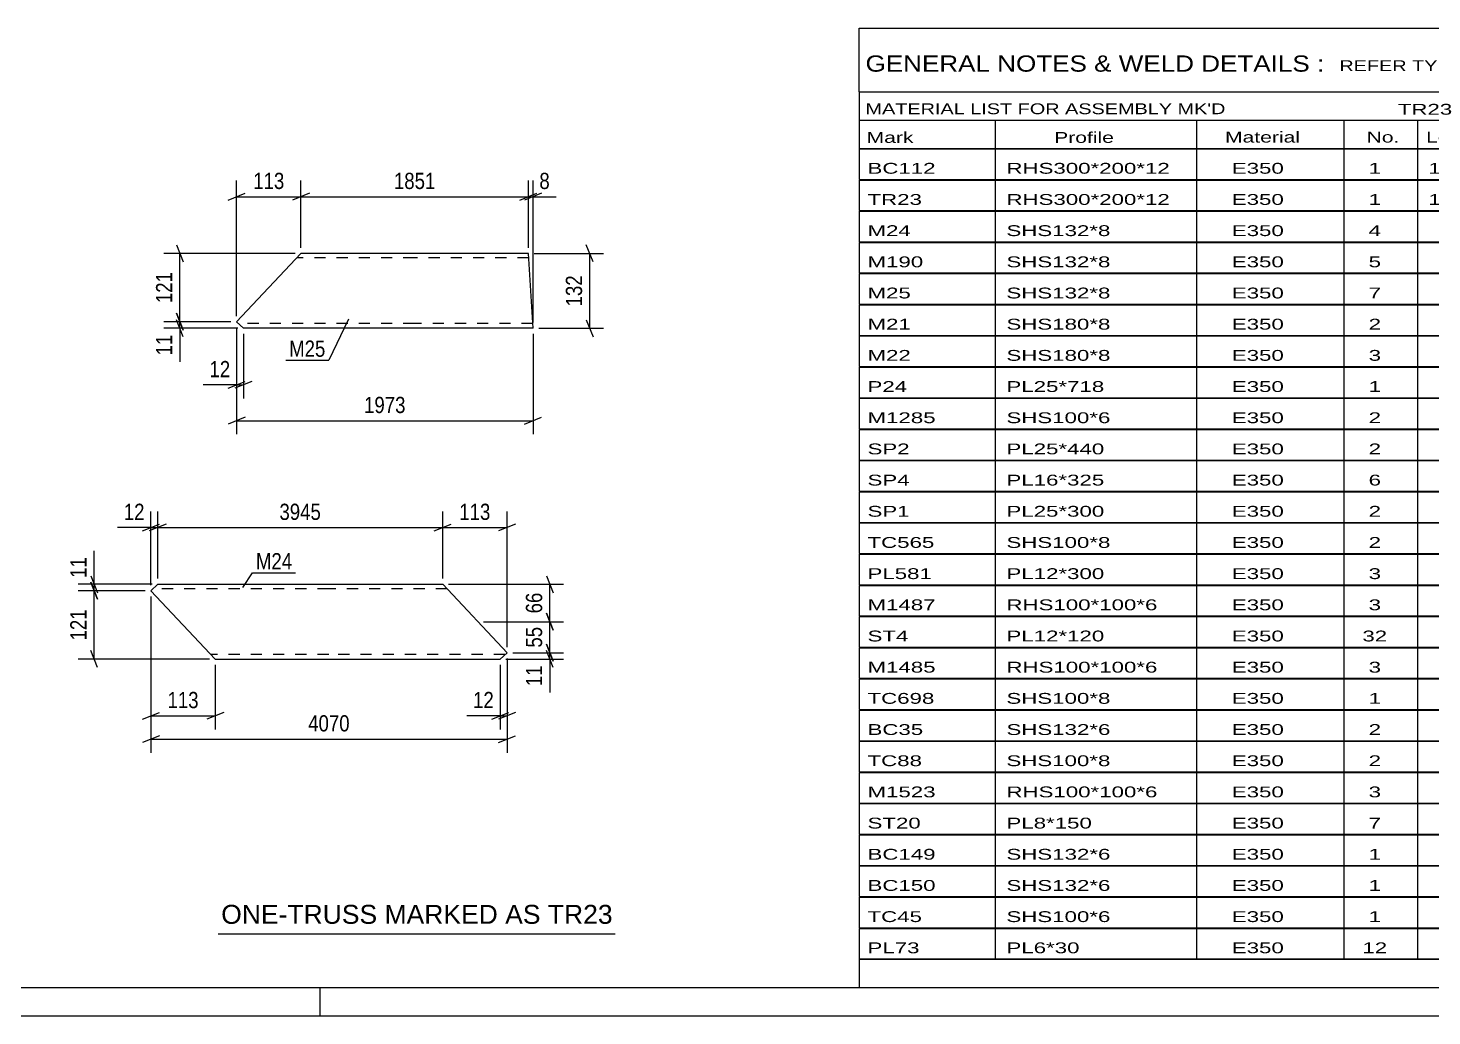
# Model space of a CAD drawing. Header units: millimetres. Extents: x 0 to 1189, y 0 to 841.
# Drawn here: x 717.5 to 965, y 0 to 174.3 of the extents above; entities that cross this region are included whole.
import ezdxf

# ---------------------------------------------------------------- set-up
doc = ezdxf.new("R2010")
doc.units = ezdxf.units.MM
doc.linetypes.add('DXK_LINE_DOT2', pattern=[3.9198, 1.9599, -1.9599])
doc.styles.add('Arial', font='ARIAL.TTF', dxfattribs={"height": 0.2})
doc.styles.add('Arial Narrow', font='ARIALN.TTF', dxfattribs={"height": 0.2})

# ---------------------------------------------------------------- blocks, each defined once
blk = doc.blocks.new('Unknown-405118385-50797')
at = {"color": 7, "linetype": 'Continuous'}
for p, q in [((864, 174.25), (1024, 174.25)), ((864, 163), (864, 174.25)), ((1024, 174.25), (1024, 163)), ((864, 163), (1024, 163)), ((864, 163), (864, 158)), ((1024, 163), (1024, 158)), ((864, 158), (1024, 158)), ((864, 158), (864, 153)), ((888, 158), (888, 153)), ((923.5, 158), (923.5, 153)), ((949.5, 158), (949.5, 153)), ((962.5, 158), (962.5, 153)), ((980, 158), (980, 153)), ((1002, 158), (1002, 153)), ((1024, 158), (1024, 153)), ((864, 153), (1024, 153)), ((864, 152.95), (864, 147.55)), ((864, 152.95), (1024, 152.95)), ((888, 153), (888, 147.5)), ((923.5, 153), (923.5, 147.5)), ((949.5, 153), (949.5, 147.5)), ((962.5, 153), (962.5, 147.5)), ((980, 153), (980, 147.5)), ((1002, 153), (1002, 147.5)), ((1024, 152.95), (1024, 147.55)), ((864, 147.55), (1024, 147.55)), ((864, 147.45), (864, 142.05)), ((864, 147.45), (1024, 147.45)), ((888, 147.5), (888, 142)), ((923.5, 147.5), (923.5, 142)), ((949.5, 147.5), (949.5, 142)), ((962.5, 147.5), (962.5, 142)), ((980, 147.5), (980, 142)), ((1002, 147.5), (1002, 142)), ((1024, 147.45), (1024, 142.05)), ((864, 142.05), (1024, 142.05)), ((864, 141.95), (864, 136.55)), ((864, 141.95), (1024, 141.95)), ((888, 142), (888, 136.5)), ((923.5, 142), (923.5, 136.5)), ((949.5, 142), (949.5, 136.5)), ((962.5, 142), (962.5, 136.5)), ((980, 142), (980, 136.5)), ((1002, 142), (1002, 136.5)), ((1024, 141.95), (1024, 136.55)), ((864, 136.55), (1024, 136.55)), ((864, 136.45), (864, 131.05)), ((864, 136.45), (1024, 136.45)), ((888, 136.5), (888, 131)), ((923.5, 136.5), (923.5, 131)), ((949.5, 136.5), (949.5, 131)), ((962.5, 136.5), (962.5, 131)), ((980, 136.5), (980, 131)), ((1002, 136.5), (1002, 131)), ((1024, 136.45), (1024, 131.05)), ((864, 131.05), (1024, 131.05)), ((864, 130.95), (864, 125.55)), ((864, 130.95), (1024, 130.95)), ((888, 131), (888, 125.5)), ((923.5, 131), (923.5, 125.5)), ((949.5, 131), (949.5, 125.5)), ((962.5, 131), (962.5, 125.5)), ((980, 131), (980, 125.5)), ((1002, 131), (1002, 125.5)), ((1024, 130.95), (1024, 125.55)), ((864, 125.55), (1024, 125.55)), ((864, 125.45), (864, 120.05)), ((864, 125.45), (1024, 125.45)), ((888, 125.5), (888, 120)), ((923.5, 125.5), (923.5, 120)), ((949.5, 125.5), (949.5, 120)), ((962.5, 125.5), (962.5, 120)), ((980, 125.5), (980, 120)), ((1002, 125.5), (1002, 120)), ((1024, 125.45), (1024, 120.05)), ((864, 120.05), (1024, 120.05)), ((864, 119.95), (864, 114.55)), ((864, 119.95), (1024, 119.95)), ((888, 120), (888, 114.5)), ((923.5, 120), (923.5, 114.5)), ((949.5, 120), (949.5, 114.5)), ((962.5, 120), (962.5, 114.5)), ((980, 120), (980, 114.5)), ((1002, 120), (1002, 114.5)), ((1024, 119.95), (1024, 114.55)), ((864, 114.55), (1024, 114.55)), ((864, 114.45), (864, 109.05)), ((864, 114.45), (1024, 114.45)), ((888, 114.5), (888, 109)), ((923.5, 114.5), (923.5, 109)), ((949.5, 114.5), (949.5, 109)), ((962.5, 114.5), (962.5, 109)), ((980, 114.5), (980, 109)), ((1002, 114.5), (1002, 109)), ((1024, 114.45), (1024, 109.05)), ((864, 109.05), (1024, 109.05)), ((864, 108.95), (864, 103.55)), ((864, 108.95), (1024, 108.95)), ((888, 109), (888, 103.5)), ((923.5, 109), (923.5, 103.5)), ((949.5, 109), (949.5, 103.5)), ((962.5, 109), (962.5, 103.5)), ((980, 109), (980, 103.5)), ((1002, 109), (1002, 103.5)), ((1024, 108.95), (1024, 103.55)), ((864, 103.55), (1024, 103.55)), ((864, 103.45), (864, 98.05)), ((864, 103.45), (1024, 103.45)), ((888, 103.5), (888, 98)), ((923.5, 103.5), (923.5, 98)), ((949.5, 103.5), (949.5, 98)), ((962.5, 103.5), (962.5, 98)), ((980, 103.5), (980, 98)), ((1002, 103.5), (1002, 98)), ((1024, 103.45), (1024, 98.05)), ((864, 98.05), (1024, 98.05)), ((864, 97.95), (864, 92.55)), ((864, 97.95), (1024, 97.95)), ((888, 98), (888, 92.5)), ((923.5, 98), (923.5, 92.5)), ((949.5, 98), (949.5, 92.5)), ((962.5, 98), (962.5, 92.5)), ((980, 98), (980, 92.5)), ((1002, 98), (1002, 92.5)), ((1024, 97.95), (1024, 92.55)), ((864, 92.55), (1024, 92.55)), ((864, 92.45), (864, 87.05)), ((864, 92.45), (1024, 92.45)), ((888, 92.5), (888, 87)), ((923.5, 92.5), (923.5, 87)), ((949.5, 92.5), (949.5, 87)), ((962.5, 92.5), (962.5, 87)), ((980, 92.5), (980, 87)), ((1002, 92.5), (1002, 87)), ((1024, 92.45), (1024, 87.05)), ((864, 87.05), (1024, 87.05)), ((864, 86.95), (864, 81.55)), ((864, 86.95), (1024, 86.95)), ((888, 87), (888, 81.5)), ((923.5, 87), (923.5, 81.5)), ((949.5, 87), (949.5, 81.5)), ((962.5, 87), (962.5, 81.5)), ((980, 87), (980, 81.5)), ((1002, 87), (1002, 81.5)), ((1024, 86.95), (1024, 81.55)), ((864, 81.55), (1024, 81.55)), ((864, 81.45), (864, 76.05)), ((864, 81.45), (1024, 81.45)), ((888, 81.5), (888, 76)), ((923.5, 81.5), (923.5, 76)), ((949.5, 81.5), (949.5, 76)), ((962.5, 81.5), (962.5, 76)), ((980, 81.5), (980, 76)), ((1002, 81.5), (1002, 76)), ((1024, 81.45), (1024, 76.05)), ((864, 76.05), (1024, 76.05)), ((864, 75.95), (864, 70.55)), ((864, 75.95), (1024, 75.95)), ((888, 76), (888, 70.5)), ((923.5, 76), (923.5, 70.5)), ((949.5, 76), (949.5, 70.5)), ((962.5, 76), (962.5, 70.5)), ((980, 76), (980, 70.5)), ((1002, 76), (1002, 70.5)), ((1024, 75.95), (1024, 70.55)), ((864, 70.55), (1024, 70.55)), ((864, 70.45), (864, 65.05)), ((864, 70.45), (1024, 70.45)), ((888, 70.5), (888, 65)), ((923.5, 70.5), (923.5, 65)), ((949.5, 70.5), (949.5, 65)), ((962.5, 70.5), (962.5, 65)), ((980, 70.5), (980, 65)), ((1002, 70.5), (1002, 65)), ((1024, 70.45), (1024, 65.05)), ((864, 65.05), (1024, 65.05)), ((864, 64.95), (864, 59.55)), ((864, 64.95), (1024, 64.95)), ((888, 65), (888, 59.5)), ((923.5, 65), (923.5, 59.5)), ((949.5, 65), (949.5, 59.5)), ((962.5, 65), (962.5, 59.5)), ((980, 65), (980, 59.5)), ((1002, 65), (1002, 59.5)), ((1024, 64.95), (1024, 59.55)), ((864, 59.55), (1024, 59.55)), ((864, 59.45), (864, 54.05)), ((864, 59.45), (1024, 59.45)), ((888, 59.5), (888, 54)), ((923.5, 59.5), (923.5, 54)), ((949.5, 59.5), (949.5, 54)), ((962.5, 59.5), (962.5, 54)), ((980, 59.5), (980, 54)), ((1002, 59.5), (1002, 54)), ((1024, 59.45), (1024, 54.05)), ((864, 54.05), (1024, 54.05)), ((864, 53.95), (864, 48.55)), ((864, 53.95), (1024, 53.95)), ((888, 54), (888, 48.5)), ((923.5, 54), (923.5, 48.5)), ((949.5, 54), (949.5, 48.5)), ((962.5, 54), (962.5, 48.5)), ((980, 54), (980, 48.5)), ((1002, 54), (1002, 48.5)), ((1024, 53.95), (1024, 48.55)), ((864, 48.55), (1024, 48.55)), ((864, 48.45), (864, 43.05)), ((864, 48.45), (1024, 48.45)), ((888, 48.5), (888, 43)), ((923.5, 48.5), (923.5, 43)), ((949.5, 48.5), (949.5, 43)), ((962.5, 48.5), (962.5, 43)), ((980, 48.5), (980, 43)), ((1002, 48.5), (1002, 43)), ((1024, 48.45), (1024, 43.05)), ((864, 43.05), (1024, 43.05)), ((864, 42.95), (864, 37.55)), ((864, 42.95), (1024, 42.95)), ((888, 43), (888, 37.5)), ((923.5, 43), (923.5, 37.5)), ((949.5, 43), (949.5, 37.5)), ((962.5, 43), (962.5, 37.5)), ((980, 43), (980, 37.5)), ((1002, 43), (1002, 37.5)), ((1024, 42.95), (1024, 37.55)), ((864, 37.55), (1024, 37.55)), ((864, 37.45), (864, 32.05)), ((864, 37.45), (1024, 37.45)), ((888, 37.5), (888, 32)), ((923.5, 37.5), (923.5, 32)), ((949.5, 37.5), (949.5, 32)), ((962.5, 37.5), (962.5, 32)), ((980, 37.5), (980, 32)), ((1002, 37.5), (1002, 32)), ((1024, 37.45), (1024, 32.05)), ((864, 32.05), (1024, 32.05)), ((864, 31.95), (864, 26.55)), ((864, 31.95), (1024, 31.95)), ((888, 32), (888, 26.5)), ((923.5, 32), (923.5, 26.5)), ((949.5, 32), (949.5, 26.5)), ((962.5, 32), (962.5, 26.5)), ((980, 32), (980, 26.5)), ((1002, 32), (1002, 26.5)), ((1024, 31.95), (1024, 26.55)), ((864, 26.55), (1024, 26.55)), ((864, 26.45), (864, 21.05)), ((864, 26.45), (1024, 26.45)), ((888, 26.5), (888, 21)), ((923.5, 26.5), (923.5, 21)), ((949.5, 26.5), (949.5, 21)), ((962.5, 26.5), (962.5, 21)), ((980, 26.5), (980, 21)), ((1002, 26.5), (1002, 21)), ((1024, 26.45), (1024, 21.05)), ((864, 21.05), (1024, 21.05)), ((864, 20.95), (864, 15.55)), ((864, 20.95), (1024, 20.95)), ((888, 21), (888, 15.5)), ((923.5, 21), (923.5, 15.5)), ((949.5, 21), (949.5, 15.5)), ((962.5, 21), (962.5, 15.5)), ((980, 21), (980, 15.5)), ((1002, 21), (1002, 15.5)), ((1024, 20.95), (1024, 15.55)), ((864, 15.55), (1024, 15.55)), ((864, 15.45), (864, 10.05)), ((864, 15.45), (1024, 15.45)), ((888, 15.5), (888, 10)), ((923.5, 15.5), (923.5, 10)), ((949.5, 15.5), (949.5, 10)), ((962.5, 15.5), (962.5, 10)), ((980, 15.5), (980, 10)), ((1002, 15.5), (1002, 10)), ((1024, 15.45), (1024, 10.05)), ((864, 10.05), (1024, 10.05)), ((864, 10), (1024, 10)), ((864, 10), (864, 5)), ((980, 10), (980, 5)), ((1002, 10), (1002, 5)), ((1024, 10), (1024, 5)), ((864, 5), (1024, 5))]:
    blk.add_line(p, q, dxfattribs=at)
at = {"color": 7, "style": 'Arial Narrow'}
for s, height, width, p in [('GENERAL NOTES & WELD DETAILS :', 2.8633, 1.4, (865.15, 166.56)), ('REFER TYP DRAWING TYP-01', 1.9089, 1.6, (948.7, 166.66)), ("MATERIAL LIST FOR ASSEMBLY MK'D", 1.9089, 1.6, (865.15, 159.06)), ('TR23', 1.909, 1.794707, (959, 158.97)), ('1', 1.91, 1.794707, (986.08, 159.06)), ('No. Required', 1.9089, 1.6, (995.41, 159.06)), ('Mark', 1.909, 1.7, (865.34, 154)), ('Profile', 1.909, 1.7, (898.41, 154)), ('Material', 1.909, 1.7, (928.54, 154.06)), ('No.', 1.909, 1.7, (953.5, 154.06)), ('Length', 1.909, 1.7, (964, 154.06)), ('Area', 1.909, 1.7, (986.5, 154.06)), ('Weight', 1.909, 1.7, (1006, 154.06))]:
    blk.add_text(s, height=height, dxfattribs=dict(at, width=width)).set_placement(p)
at = {"color": 7, "linetype": 'Continuous', "style": 'Arial Narrow'}
for s, height, width, p in [('BC112', 1.909, 1.794707, (865.5, 148.56)), ('RHS300*200*12', 1.9089, 1.794707, (890, 148.56)), ('E350', 1.909, 1.794707, (929.74, 148.56)), ('1', 1.91, 1.794707, (953.86, 148.56)), ('18350', 1.909, 1.794707, (964.4, 148.56)), ('18.2', 1.909, 1.794707, (988.13, 148.56)), ('1645.6', 1.909, 1.794707, (1004.77, 148.56)), ('TR23', 1.909, 1.794707, (865.5, 143.06)), ('RHS300*200*12', 1.9089, 1.794707, (890, 143.06)), ('E350', 1.909, 1.794707, (929.74, 143.06)), ('1', 1.91, 1.794707, (953.86, 143.06)), ('17950', 1.909, 1.794707, (964.4, 143.06)), ('17.8', 1.909, 1.794707, (988.13, 143.06)), ('1609.7', 1.909, 1.794707, (1004.77, 143.06)), ('M24', 1.909, 1.794707, (865.5, 137.56)), ('SHS132*8', 1.909, 1.794707, (890, 137.56)), ('E350', 1.909, 1.794707, (929.74, 137.56)), ('4', 1.91, 1.794707, (953.86, 137.56)), ('4070', 1.909, 1.794707, (966.58, 137.56)), ('2.1', 1.909, 1.794707, (990.32, 137.56)), ('493.3', 1.909, 1.794707, (1006.96, 137.56)), ('M190', 1.909, 1.794707, (865.5, 132.06)), ('SHS132*8', 1.909, 1.794707, (890, 132.06)), ('E350', 1.909, 1.794707, (929.74, 132.06)), ('5', 1.91, 1.794707, (953.86, 132.06)), ('2890', 1.909, 1.794707, (966.58, 132.06)), ('1.5', 1.909, 1.794707, (990.32, 132.06)), ('450.1', 1.909, 1.794707, (1006.96, 132.06)), ('M25', 1.909, 1.794707, (865.5, 126.56)), ('SHS132*8', 1.909, 1.794707, (890, 126.56)), ('E350', 1.909, 1.794707, (929.74, 126.56)), ('7', 1.91, 1.794707, (953.86, 126.56)), ('1973', 1.909, 1.794707, (966.58, 126.56)), ('1.0', 1.909, 1.794707, (990.32, 126.56)), ('417.2', 1.909, 1.794707, (1006.96, 126.56)), ('M21', 1.909, 1.794707, (865.5, 121.06)), ('SHS180*8', 1.909, 1.794707, (890, 121.06)), ('E350', 1.909, 1.794707, (929.74, 121.06)), ('2', 1.91, 1.794707, (953.86, 121.06)), ('4070', 1.909, 1.794707, (966.58, 121.06)), ('2.8', 1.909, 1.794707, (990.32, 121.06)), ('339.6', 1.909, 1.794707, (1006.96, 121.06)), ('M22', 1.909, 1.794707, (865.5, 115.56)), ('SHS180*8', 1.909, 1.794707, (890, 115.56)), ('E350', 1.909, 1.794707, (929.74, 115.56)), ('3', 1.91, 1.794707, (953.86, 115.56)), ('1950', 1.909, 1.794707, (966.58, 115.56)), ('1.4', 1.909, 1.794707, (990.32, 115.56)), ('243.0', 1.909, 1.794707, (1006.96, 115.56)), ('P24', 1.909, 1.794707, (865.5, 110.06)), ('PL25*718', 1.909, 1.794707, (890, 110.06)), ('E350', 1.909, 1.794707, (929.74, 110.06)), ('1', 1.91, 1.794707, (953.86, 110.06)), ('740', 1.909, 1.794707, (968.77, 110.06)), ('1.1', 1.909, 1.794707, (990.32, 110.06)), ('104.3', 1.909, 1.794707, (1006.96, 110.06)), ('M1285', 1.909, 1.794707, (865.5, 104.56)), ('SHS100*6', 1.909, 1.794707, (890, 104.56)), ('E350', 1.909, 1.794707, (929.74, 104.56)), ('2', 1.91, 1.794707, (953.86, 104.56)), ('2925', 1.909, 1.794707, (966.58, 104.56)), ('1.1', 1.909, 1.794707, (990.32, 104.56)), ('99.6', 1.909, 1.794707, (1009.14, 104.56)), ('SP2', 1.909, 1.794707, (865.5, 99.06)), ('PL25*440', 1.909, 1.794707, (890, 99.06)), ('E350', 1.909, 1.794707, (929.74, 99.06)), ('2', 1.91, 1.794707, (953.86, 99.06)), ('540', 1.909, 1.794707, (968.77, 99.06)), ('0.5', 1.909, 1.794707, (990.32, 99.06)), ('93.3', 1.909, 1.794707, (1009.14, 99.06)), ('SP4', 1.909, 1.794707, (865.5, 93.56)), ('PL16*325', 1.909, 1.794707, (890, 93.56)), ('E350', 1.909, 1.794707, (929.74, 93.56)), ('6', 1.91, 1.794707, (953.86, 93.56)), ('325', 1.909, 1.794707, (968.77, 93.56)), ('0.2', 1.909, 1.794707, (990.32, 93.56)), ('79.6', 1.909, 1.794707, (1009.14, 93.56)), ('SP1', 1.909, 1.794707, (865.5, 88.06)), ('PL25*300', 1.909, 1.794707, (890, 88.06)), ('E350', 1.909, 1.794707, (929.74, 88.06)), ('2', 1.91, 1.794707, (953.86, 88.06)), ('440', 1.909, 1.794707, (968.77, 88.06)), ('0.3', 1.909, 1.794707, (990.32, 88.06)), ('51.8', 1.909, 1.794707, (1009.14, 88.06)), ('TC565', 1.909, 1.794707, (865.5, 82.56)), ('SHS100*8', 1.909, 1.794707, (890, 82.56)), ('E350', 1.909, 1.794707, (929.74, 82.56)), ('2', 1.91, 1.794707, (953.86, 82.56)), ('830', 1.909, 1.794707, (968.77, 82.56)), ('0.3', 1.909, 1.794707, (990.32, 82.56)), ('37.5', 1.909, 1.794707, (1009.14, 82.56)), ('PL581', 1.909, 1.794707, (865.5, 77.06)), ('PL12*300', 1.909, 1.794707, (890, 77.06)), ('E350', 1.909, 1.794707, (929.74, 77.06)), ('3', 1.91, 1.794707, (953.86, 77.06)), ('310', 1.909, 1.794707, (968.77, 77.06)), ('0.2', 1.909, 1.794707, (990.32, 77.06)), ('26.3', 1.909, 1.794707, (1009.14, 77.06)), ('M1487', 1.909, 1.794707, (865.5, 71.56)), ('RHS100*100*6', 1.9089, 1.794707, (890, 71.56)), ('E350', 1.909, 1.794707, (929.74, 71.56)), ('3', 1.91, 1.794707, (953.86, 71.56)), ('446', 1.909, 1.794707, (968.77, 71.56)), ('0.2', 1.909, 1.794707, (990.32, 71.56)), ('22.3', 1.909, 1.794707, (1009.14, 71.56)), ('ST4', 1.909, 1.794707, (865.5, 66.06)), ('PL12*120', 1.909, 1.794707, (890, 66.06)), ('E350', 1.909, 1.794707, (929.74, 66.06)), ('32', 1.909, 1.794707, (952.76, 66.06)), ('120', 1.909, 1.794707, (968.77, 66.06)), ('0.0', 1.909, 1.794707, (990.32, 66.06)), ('21.4', 1.909, 1.794707, (1009.14, 66.06)), ('M1485', 1.909, 1.794707, (865.5, 60.56)), ('RHS100*100*6', 1.9089, 1.794707, (890, 60.56)), ('E350', 1.909, 1.794707, (929.74, 60.56)), ('3', 1.91, 1.794707, (953.86, 60.56)), ('360', 1.909, 1.794707, (968.77, 60.56)), ('0.1', 1.909, 1.794707, (990.32, 60.56)), ('19.1', 1.909, 1.794707, (1009.14, 60.56)), ('TC698', 1.909, 1.794707, (865.5, 55.06)), ('SHS100*8', 1.909, 1.794707, (890, 55.06)), ('E350', 1.909, 1.794707, (929.74, 55.06)), ('1', 1.91, 1.794707, (953.86, 55.06)), ('830', 1.909, 1.794707, (968.77, 55.06)), ('0.3', 1.909, 1.794707, (990.32, 55.06)), ('18.8', 1.909, 1.794707, (1009.14, 55.06)), ('BC35', 1.909, 1.794707, (865.5, 49.56)), ('SHS132*6', 1.909, 1.794707, (890, 49.56)), ('E350', 1.909, 1.794707, (929.74, 49.56)), ('2', 1.91, 1.794707, (953.86, 49.56)), ('300', 1.909, 1.794707, (968.77, 49.56)), ('0.1', 1.909, 1.794707, (990.32, 49.56)), ('13.1', 1.909, 1.794707, (1009.14, 49.56)), ('TC88', 1.909, 1.794707, (865.5, 44.06)), ('SHS100*8', 1.909, 1.794707, (890, 44.06)), ('E350', 1.909, 1.794707, (929.74, 44.06)), ('2', 1.91, 1.794707, (953.86, 44.06)), ('300', 1.909, 1.794707, (968.77, 44.06)), ('0.1', 1.909, 1.794707, (990.32, 44.06)), ('13.0', 1.909, 1.794707, (1009.14, 44.06)), ('M1523', 1.909, 1.794707, (865.5, 38.56)), ('RHS100*100*6', 1.9089, 1.794707, (890, 38.56)), ('E350', 1.909, 1.794707, (929.74, 38.56)), ('3', 1.91, 1.794707, (953.86, 38.56)), ('270', 1.909, 1.794707, (968.77, 38.56)), ('0.1', 1.909, 1.794707, (990.32, 38.56)), ('12.9', 1.909, 1.794707, (1009.14, 38.56)), ('ST20', 1.909, 1.794707, (865.5, 33.06)), ('PL8*150', 1.909, 1.794707, (890, 33.06)), ('E350', 1.909, 1.794707, (929.74, 33.06)), ('7', 1.91, 1.794707, (953.86, 33.06)), ('270', 1.909, 1.794707, (968.77, 33.06)), ('0.1', 1.909, 1.794707, (990.32, 33.06)), ('12.9', 1.909, 1.794707, (1009.14, 33.06)), ('BC149', 1.909, 1.794707, (865.5, 27.56)), ('SHS132*6', 1.909, 1.794707, (890, 27.56)), ('E350', 1.909, 1.794707, (929.74, 27.56)), ('1', 1.91, 1.794707, (953.86, 27.56)), ('332', 1.909, 1.794707, (968.77, 27.56)), ('0.2', 1.909, 1.794707, (990.32, 27.56)), ('7.3', 1.909, 1.794707, (1011.33, 27.56)), ('BC150', 1.909, 1.794707, (865.5, 22.06)), ('SHS132*6', 1.909, 1.794707, (890, 22.06)), ('E350', 1.909, 1.794707, (929.74, 22.06)), ('1', 1.91, 1.794707, (953.86, 22.06)), ('307', 1.909, 1.794707, (968.77, 22.06)), ('0.1', 1.909, 1.794707, (990.32, 22.06)), ('6.5', 1.909, 1.794707, (1011.33, 22.06)), ('TC45', 1.909, 1.794707, (865.5, 16.56)), ('SHS100*6', 1.909, 1.794707, (890, 16.56)), ('E350', 1.909, 1.794707, (929.74, 16.56)), ('1', 1.91, 1.794707, (953.86, 16.56)), ('300', 1.909, 1.794707, (968.77, 16.56)), ('0.1', 1.909, 1.794707, (990.32, 16.56)), ('5.0', 1.909, 1.794707, (1011.33, 16.56)), ('PL73', 1.909, 1.794707, (865.5, 11.06)), ('PL6*30', 1.909, 1.794707, (890, 11.06)), ('E350', 1.909, 1.794707, (929.74, 11.06)), ('12', 1.909, 1.794707, (952.76, 11.06)), ('62', 1.909, 1.794707, (970.96, 11.06)), ('0.0', 1.909, 1.794707, (990.32, 11.06)), ('1.0', 1.909, 1.794707, (1011.33, 11.06)), ('Total', 1.909, 1.7, (966.33, 6.5)), ('80.3', 1.909, 1.794707, (987.64, 6.5)), ('5844.3', 1.909, 1.794707, (1004.77, 6.5))]:
    blk.add_text(s, height=height, dxfattribs=dict(at, width=width)).set_placement(p)
blk = doc.blocks.new('Unknown-405118385-1163')
at = {"color": 5, "linetype": 'Continuous'}
for p, q in [((5, 5), (1184, 5)), ((769, 0), (769, 5)), ((0, 0), (1189, 0))]:
    blk.add_line(p, q, dxfattribs=at)
blk = doc.blocks.new('Unknown-405118385-50798')
at = {"color": 7, "linetype": 'Continuous'}
blk.add_line((751, 14.5), (821, 14.5), dxfattribs=at)
at = {"color": 7, "style": 'Arial'}
blk.add_text('ONE-TRUSS MARKED AS TR23', height=3.3428, dxfattribs=at).set_placement((751.54, 16.25))
blk = doc.blocks.new('Part-405118385-37411 - 37410')
at = {"color": 2, "linetype": 'Continuous'}
for p, q in [((740.34, 76.14), (739.14, 75.01)), ((739.14, 75.01), (750.49, 62.94)), ((740.34, 76.14), (770.49, 76.14)), ((770.59, 76.14), (790.59, 76.14)), ((790.59, 76.14), (801.94, 64.07)), ((750.49, 62.94), (770.49, 62.94)), ((770.59, 62.94), (800.73, 62.94)), ((801.94, 64.07), (800.73, 62.94))]:
    blk.add_line(p, q, dxfattribs=at)
at = {"color": 7, "linetype": 'DXK_LINE_DOT2'}
for p, q in [((770.49, 75.34), (739.49, 75.34)), ((791.34, 75.34), (770.59, 75.34)), ((770.49, 63.74), (749.73, 63.74)), ((801.58, 63.74), (770.59, 63.74))]:
    blk.add_line(p, q, dxfattribs=at)
blk = doc.blocks.new('Part-405118385-37418 - 37417')
at = {"color": 2, "linetype": 'Continuous'}
for p, q in [((754.26, 122.44), (765.6, 134.51)), ((785.6, 134.51), (765.6, 134.51)), ((805.7, 134.51), (785.7, 134.51)), ((806.52, 121.31), (805.7, 134.51)), ((755.46, 121.31), (754.26, 122.44)), ((785.6, 121.31), (755.46, 121.31)), ((806.52, 121.31), (785.7, 121.31))]:
    blk.add_line(p, q, dxfattribs=at)
at = {"color": 7, "linetype": 'DXK_LINE_DOT2'}
for p, q in [((785.6, 133.71), (764.85, 133.71)), ((805.75, 133.71), (785.7, 133.71)), ((785.6, 122.11), (754.61, 122.11)), ((806.47, 122.11), (785.7, 122.11)), ((806.47, 122.11), (806.46, 122.17))]:
    blk.add_line(p, q, dxfattribs=at)
blk = doc.blocks.new('StraightDimension-405118385-37719 - 37410')
at = {"color": 7, "linetype": 'Continuous'}
for p, q in [((739.14, 74.01), (739.14, 50.54)), ((750.49, 61.94), (750.49, 50.54)), ((737.64, 52.34), (740.64, 53.54)), ((739.14, 52.94), (750.49, 52.94)), ((751.99, 53.54), (748.99, 52.34))]:
    blk.add_line(p, q, dxfattribs=at)
at = {"color": 0}
blk.add_wipeout([(748.15, 53.69), (748.15, 57.89), (741.47, 57.89), (741.47, 53.69)], dxfattribs=at)
at = {"color": 3, "style": 'Arial Narrow'}
blk.add_text('113', height=2.863, dxfattribs=at).set_placement((742.07, 54.29))
blk = doc.blocks.new('StraightDimension-405118385-39507 - 37410')
at = {"color": 7, "linetype": 'Continuous'}
for p, q in [((789.09, 85.54), (792.09, 86.74)), ((790.59, 77.14), (790.59, 88.99)), ((803.44, 86.74), (800.44, 85.54)), ((801.94, 65.07), (801.94, 88.99)), ((790.59, 86.14), (801.94, 86.14))]:
    blk.add_line(p, q, dxfattribs=at)
at = {"color": 0}
blk.add_wipeout([(799.6, 86.89), (799.6, 91.09), (792.92, 91.09), (792.92, 86.89)], dxfattribs=at)
at = {"color": 3, "style": 'Arial Narrow'}
blk.add_text('113', height=2.863, dxfattribs=at).set_placement((793.52, 87.49))
blk = doc.blocks.new('StraightDimension-405118385-39438 - 37410')
at = {"color": 7, "linetype": 'Continuous'}
for p, q in [((738.14, 75.01), (726.29, 75.01)), ((728.54, 76.51), (729.74, 73.51)), ((729.14, 62.94), (729.14, 75.01)), ((729.74, 61.44), (728.54, 64.44)), ((749.49, 62.94), (726.29, 62.94))]:
    blk.add_line(p, q, dxfattribs=at)
at = {"color": 0}
blk.add_wipeout([(728.39, 72.31), (724.19, 72.31), (724.19, 65.63), (728.39, 65.63)], dxfattribs=at)
at = {"color": 3, "style": 'Arial Narrow'}
blk.add_text('121', height=2.863, rotation=90.0002, dxfattribs=at).set_placement((727.79, 66.23))
blk = doc.blocks.new('StraightDimension-405118385-37747 - 37410')
at = {"color": 7, "linetype": 'Continuous'}
for p, q in [((739.14, 74.01), (739.14, 46.43)), ((801.94, 63.07), (801.94, 46.43)), ((740.64, 49.43), (737.64, 48.23)), ((739.14, 48.83), (801.94, 48.83)), ((800.44, 48.23), (803.44, 49.43))]:
    blk.add_line(p, q, dxfattribs=at)
at = {"color": 0}
blk.add_wipeout([(774.79, 49.58), (774.79, 53.78), (766.28, 53.78), (766.28, 49.58)], dxfattribs=at)
at = {"color": 3, "style": 'Arial Narrow'}
blk.add_text('4070', height=2.863, dxfattribs=at).set_placement((766.88, 50.18))
blk = doc.blocks.new('StraightDimension-405118385-37715 - 37410')
at = {"color": 7, "linetype": 'Continuous'}
for p, q in [((800.73, 61.94), (800.73, 50.54)), ((801.94, 63.07), (801.94, 50.54)), ((799.23, 52.34), (802.23, 53.54)), ((803.44, 53.54), (800.44, 52.34)), ((800.73, 52.94), (801.94, 52.94))]:
    blk.add_line(p, q, dxfattribs=at)
at = {"color": 0}
blk.add_wipeout([(800.21, 53.69), (800.21, 57.89), (795.35, 57.89), (795.35, 53.69)], dxfattribs=at)
at = {"color": 7, "linetype": 'Continuous'}
blk.add_line((800.73, 52.94), (794.83, 52.94), dxfattribs=at)
blk.add_line((800.73, 52.94), (794.83, 52.94), dxfattribs=at)
at = {"color": 3, "style": 'Arial Narrow'}
blk.add_text('12', height=2.863, dxfattribs=at).set_placement((795.95, 54.29))
blk = doc.blocks.new('StraightDimension-405118385-39437 - 37410')
at = {"color": 7, "linetype": 'Continuous'}
for p, q in [((728.54, 77.64), (729.74, 74.64)), ((739.34, 76.14), (726.29, 76.14)), ((738.14, 75.01), (726.29, 75.01)), ((729.74, 73.51), (728.54, 76.51)), ((729.14, 75.01), (729.14, 76.14))]:
    blk.add_line(p, q, dxfattribs=at)
at = {"color": 0}
blk.add_wipeout([(728.39, 81.52), (724.19, 81.52), (724.19, 76.66), (728.39, 76.66)], dxfattribs=at)
at = {"color": 7, "linetype": 'Continuous'}
blk.add_line((729.14, 76.14), (729.14, 82.04), dxfattribs=at)
blk.add_line((729.14, 76.14), (729.14, 82.04), dxfattribs=at)
at = {"color": 3, "style": 'Arial Narrow'}
blk.add_text('11', height=2.863, rotation=90.0002, dxfattribs=at).set_placement((727.79, 77.26))
blk = doc.blocks.new('StraightDimension-405118385-39508 - 37410')
at = {"color": 7, "linetype": 'Continuous'}
for p, q in [((741.84, 86.74), (738.84, 85.54)), ((740.34, 77.14), (740.34, 88.99)), ((789.09, 85.54), (792.09, 86.74)), ((790.59, 77.14), (790.59, 88.99)), ((740.34, 86.14), (790.59, 86.14))]:
    blk.add_line(p, q, dxfattribs=at)
at = {"color": 0}
blk.add_wipeout([(769.72, 86.89), (769.72, 91.09), (761.21, 91.09), (761.21, 86.89)], dxfattribs=at)
at = {"color": 3, "style": 'Arial Narrow'}
blk.add_text('3945', height=2.863, dxfattribs=at).set_placement((761.81, 87.49))
blk = doc.blocks.new('StraightDimension-405118385-39509 - 37410')
at = {"color": 7, "linetype": 'Continuous'}
for p, q in [((737.64, 85.54), (740.64, 86.74)), ((741.84, 86.74), (738.84, 85.54)), ((739.14, 76.01), (739.14, 88.99)), ((740.34, 77.14), (740.34, 88.99)), ((739.14, 86.14), (740.34, 86.14))]:
    blk.add_line(p, q, dxfattribs=at)
at = {"color": 0}
blk.add_wipeout([(738.61, 86.89), (738.61, 91.09), (733.76, 91.09), (733.76, 86.89)], dxfattribs=at)
at = {"color": 7, "linetype": 'Continuous'}
blk.add_line((739.14, 86.14), (733.23, 86.14), dxfattribs=at)
blk.add_line((739.14, 86.14), (733.23, 86.14), dxfattribs=at)
at = {"color": 3, "style": 'Arial Narrow'}
blk.add_text('12', height=2.863, dxfattribs=at).set_placement((734.36, 87.49))
blk = doc.blocks.new('StraightDimension-405118385-39550 - 37410')
at = {"color": 7, "linetype": 'Continuous'}
for p, q in [((808.88, 77.64), (810.08, 74.64)), ((791.59, 76.14), (811.88, 76.14)), ((809.48, 69.54), (809.48, 76.14)), ((797.79, 69.54), (811.88, 69.54)), ((810.08, 68.04), (808.88, 71.04))]:
    blk.add_line(p, q, dxfattribs=at)
at = {"color": 0}
blk.add_wipeout([(808.73, 75.27), (804.53, 75.27), (804.53, 70.41), (808.73, 70.41)], dxfattribs=at)
at = {"color": 3, "style": 'Arial Narrow'}
blk.add_text('66', height=2.863, rotation=90.0002, dxfattribs=at).set_placement((808.13, 71.01))
blk = doc.blocks.new('StraightDimension-405118385-39551 - 37410')
at = {"color": 7, "linetype": 'Continuous'}
for p, q in [((797.79, 69.54), (811.88, 69.54)), ((808.88, 71.04), (810.08, 68.04)), ((809.48, 64.07), (809.48, 69.54)), ((810.08, 62.57), (808.88, 65.57)), ((802.94, 64.07), (811.88, 64.07))]:
    blk.add_line(p, q, dxfattribs=at)
at = {"color": 0}
blk.add_wipeout([(808.73, 69.23), (804.53, 69.23), (804.53, 64.37), (808.73, 64.37)], dxfattribs=at)
at = {"color": 3, "style": 'Arial Narrow'}
blk.add_text('55', height=2.863, rotation=90.0002, dxfattribs=at).set_placement((808.13, 64.97))
blk = doc.blocks.new('StraightDimension-405118385-39552 - 37410')
at = {"color": 7, "linetype": 'Continuous'}
for p, q in [((808.88, 65.57), (810.08, 62.57)), ((810.08, 61.44), (808.88, 64.44)), ((801.73, 62.94), (811.88, 62.94)), ((802.94, 64.07), (811.88, 64.07)), ((809.48, 62.94), (809.48, 64.07))]:
    blk.add_line(p, q, dxfattribs=at)
at = {"color": 0}
blk.add_wipeout([(808.73, 62.41), (804.53, 62.41), (804.53, 57.56), (808.73, 57.56)], dxfattribs=at)
at = {"color": 7, "linetype": 'Continuous'}
blk.add_line((809.48, 62.94), (809.48, 57.03), dxfattribs=at)
blk.add_line((809.48, 62.94), (809.48, 57.03), dxfattribs=at)
at = {"color": 3, "style": 'Arial Narrow'}
blk.add_text('11', height=2.863, rotation=90.0002, dxfattribs=at).set_placement((808.13, 58.16))
blk = doc.blocks.new('StraightDimension-405118385-40004 - 37417')
at = {"color": 7, "linetype": 'Continuous'}
for p, q in [((743.66, 123.94), (744.86, 120.94)), ((753.26, 122.44), (741.41, 122.44)), ((754.46, 121.31), (741.41, 121.31)), ((744.86, 119.81), (743.66, 122.81)), ((744.26, 121.31), (744.26, 122.44))]:
    blk.add_line(p, q, dxfattribs=at)
at = {"color": 0}
blk.add_wipeout([(743.5, 120.78), (739.3, 120.78), (739.3, 115.92), (743.5, 115.92)], dxfattribs=at)
at = {"color": 7, "linetype": 'Continuous'}
blk.add_line((744.26, 121.31), (744.26, 115.4), dxfattribs=at)
blk.add_line((744.26, 121.31), (744.26, 115.4), dxfattribs=at)
at = {"color": 3, "style": 'Arial Narrow'}
blk.add_text('11', height=2.863, rotation=90.0002, dxfattribs=at).set_placement((742.91, 116.52))
blk = doc.blocks.new('StraightDimension-405118385-37777 - 37417')
at = {"color": 7, "linetype": 'Continuous'}
for p, q in [((754.26, 121.44), (754.26, 102.59)), ((806.52, 120.31), (806.52, 102.59)), ((755.76, 105.59), (752.76, 104.39)), ((754.26, 104.99), (806.52, 104.99)), ((805.02, 104.39), (808.02, 105.59))]:
    blk.add_line(p, q, dxfattribs=at)
at = {"color": 0}
blk.add_wipeout([(784.64, 105.74), (784.64, 109.94), (776.13, 109.94), (776.13, 105.74)], dxfattribs=at)
at = {"color": 3, "style": 'Arial Narrow'}
blk.add_text('1973', height=2.863, dxfattribs=at).set_placement((776.73, 106.34))
blk = doc.blocks.new('StraightDimension-405118385-39919 - 37417')
at = {"color": 7, "linetype": 'Continuous'}
for p, q in [((765.6, 135.51), (765.6, 147.36)), ((805.7, 135.51), (805.7, 147.36)), ((767.1, 145.11), (764.1, 143.91)), ((765.6, 144.51), (805.7, 144.51)), ((804.2, 143.91), (807.2, 145.11))]:
    blk.add_line(p, q, dxfattribs=at)
at = {"color": 0}
blk.add_wipeout([(789.91, 145.26), (789.91, 149.46), (781.4, 149.46), (781.4, 145.26)], dxfattribs=at)
at = {"color": 3, "style": 'Arial Narrow'}
blk.add_text('1851', height=2.863, dxfattribs=at).set_placement((782, 145.86))
blk = doc.blocks.new('StraightDimension-405118385-37759 - 37417')
at = {"color": 7, "linetype": 'Continuous'}
for p, q in [((754.26, 121.44), (754.26, 108.91)), ((755.46, 120.31), (755.46, 108.91)), ((752.76, 110.71), (755.76, 111.91)), ((756.96, 111.91), (753.96, 110.71)), ((754.26, 111.31), (755.46, 111.31))]:
    blk.add_line(p, q, dxfattribs=at)
at = {"color": 0}
blk.add_wipeout([(753.73, 112.06), (753.73, 116.26), (748.87, 116.26), (748.87, 112.06)], dxfattribs=at)
at = {"color": 7, "linetype": 'Continuous'}
blk.add_line((754.26, 111.31), (748.35, 111.31), dxfattribs=at)
blk.add_line((754.26, 111.31), (748.35, 111.31), dxfattribs=at)
at = {"color": 3, "style": 'Arial Narrow'}
blk.add_text('12', height=2.863, dxfattribs=at).set_placement((749.47, 112.66))
blk = doc.blocks.new('StraightDimension-405118385-37771 - 37417')
at = {"color": 7, "linetype": 'Continuous'}
for p, q in [((806.7, 134.51), (818.92, 134.51)), ((817.12, 133.01), (815.92, 136.01)), ((816.52, 121.31), (816.52, 134.51)), ((807.52, 121.31), (818.92, 121.31)), ((815.92, 122.81), (817.12, 119.81))]:
    blk.add_line(p, q, dxfattribs=at)
at = {"color": 0}
blk.add_wipeout([(815.77, 131.25), (811.57, 131.25), (811.57, 124.56), (815.77, 124.56)], dxfattribs=at)
at = {"color": 3, "style": 'Arial Narrow'}
blk.add_text('132', height=2.863, rotation=90.0002, dxfattribs=at).set_placement((815.17, 125.16))
blk = doc.blocks.new('StraightDimension-405118385-39918 - 37417')
at = {"color": 7, "linetype": 'Continuous'}
for p, q in [((805.7, 135.51), (805.7, 147.36)), ((806.52, 122.31), (806.52, 147.36)), ((804.2, 143.91), (807.2, 145.11)), ((808.02, 145.11), (805.02, 143.91)), ((805.7, 144.51), (806.52, 144.51))]:
    blk.add_line(p, q, dxfattribs=at)
at = {"color": 0}
blk.add_wipeout([(810.07, 145.26), (810.07, 149.46), (807.04, 149.46), (807.04, 145.26)], dxfattribs=at)
at = {"color": 7, "linetype": 'Continuous'}
blk.add_line((806.52, 144.51), (810.59, 144.51), dxfattribs=at)
blk.add_line((806.52, 144.51), (810.59, 144.51), dxfattribs=at)
at = {"color": 3, "style": 'Arial Narrow'}
blk.add_text('8', height=2.86, dxfattribs=at).set_placement((807.64, 145.86))
blk = doc.blocks.new('StraightDimension-405118385-39920 - 37417')
at = {"color": 7, "linetype": 'Continuous'}
for p, q in [((754.26, 123.44), (754.26, 147.36)), ((765.6, 135.51), (765.6, 147.36)), ((752.76, 143.91), (755.76, 145.11)), ((754.26, 144.51), (765.6, 144.51)), ((767.1, 145.11), (764.1, 143.91))]:
    blk.add_line(p, q, dxfattribs=at)
at = {"color": 0}
blk.add_wipeout([(763.27, 145.26), (763.27, 149.46), (756.59, 149.46), (756.59, 145.26)], dxfattribs=at)
at = {"color": 3, "style": 'Arial Narrow'}
blk.add_text('113', height=2.863, dxfattribs=at).set_placement((757.19, 145.86))
blk = doc.blocks.new('StraightDimension-405118385-40003 - 37417')
at = {"color": 7, "linetype": 'Continuous'}
for p, q in [((764.6, 134.51), (741.41, 134.51)), ((743.66, 136.01), (744.86, 133.01)), ((744.26, 122.44), (744.26, 134.51)), ((744.86, 120.94), (743.66, 123.94)), ((753.26, 122.44), (741.41, 122.44))]:
    blk.add_line(p, q, dxfattribs=at)
at = {"color": 0}
blk.add_wipeout([(743.5, 131.81), (739.3, 131.81), (739.3, 125.13), (743.5, 125.13)], dxfattribs=at)
at = {"color": 3, "style": 'Arial Narrow'}
blk.add_text('121', height=2.863, rotation=90.0002, dxfattribs=at).set_placement((742.91, 125.73))
blk = doc.blocks.new('Mark-405118385-38080 - 37410')
at = {"color": 0}
blk.add_wipeout([(764.06, 78.78), (764.06, 81.78), (757.66, 81.78), (757.66, 78.78)], dxfattribs=at)
blk.add_wipeout([(764.06, 78.78), (764.06, 81.78), (757.66, 81.78), (757.66, 78.78)], dxfattribs=at)
at = {"color": 30, "linetype": 'Continuous'}
for p, q in [((755.37, 75.57), (757.06, 78.18)), ((757.06, 78.18), (764.66, 78.18))]:
    blk.add_line(p, q, dxfattribs=at)
at = {"color": 3, "style": 'Arial Narrow'}
blk.add_text('M24', height=2.863, dxfattribs=at).set_placement((757.66, 78.78))
blk = doc.blocks.new('Mark-405118385-38083 - 37417')
at = {"color": 0}
blk.add_wipeout([(769.91, 116.27), (769.91, 119.27), (763.52, 119.27), (763.52, 116.27)], dxfattribs=at)
blk.add_wipeout([(769.91, 116.27), (769.91, 119.27), (763.52, 119.27), (763.52, 116.27)], dxfattribs=at)
at = {"color": 30, "linetype": 'Continuous'}
for p in [(773.96, 122.9), (762.92, 115.67)]:
    blk.add_line(p, (770.51, 115.67), dxfattribs=at)
at = {"color": 3, "style": 'Arial Narrow'}
blk.add_text('M25', height=2.863, dxfattribs=at).set_placement((763.52, 116.27))

msp = doc.modelspace()

# ---------------------------------------------------------------- block references
for name in ['Unknown-405118385-1163', 'Unknown-405118385-50797', 'Part-405118385-37418 - 37417', 'Part-405118385-37411 - 37410', 'Unknown-405118385-50798']:
    msp.add_blockref(name, (0, 0))

# ---------------------------------------------------------------- next in the draw order: block references
for name in ['StraightDimension-405118385-39919 - 37417', 'StraightDimension-405118385-40004 - 37417', 'StraightDimension-405118385-39507 - 37410', 'StraightDimension-405118385-37719 - 37410']:
    msp.add_blockref(name, (0, 0))

# ---------------------------------------------------------------- next in the draw order: block references
for name in ['StraightDimension-405118385-39920 - 37417', 'StraightDimension-405118385-37777 - 37417', 'StraightDimension-405118385-39438 - 37410']:
    msp.add_blockref(name, (0, 0))

# ---------------------------------------------------------------- next in the draw order: block references
for name in ['StraightDimension-405118385-37771 - 37417', 'StraightDimension-405118385-37759 - 37417', 'StraightDimension-405118385-37747 - 37410']:
    msp.add_blockref(name, (0, 0))

# ---------------------------------------------------------------- next in the draw order: block references
for name in ['StraightDimension-405118385-39918 - 37417', 'StraightDimension-405118385-40003 - 37417', 'StraightDimension-405118385-39437 - 37410', 'StraightDimension-405118385-37715 - 37410']:
    msp.add_blockref(name, (0, 0))

# ---------------------------------------------------------------- next in the draw order: block references
for name in ['Mark-405118385-38083 - 37417', 'StraightDimension-405118385-39508 - 37410']:
    msp.add_blockref(name, (0, 0))

# ---------------------------------------------------------------- next in the draw order: block references
for name in ['StraightDimension-405118385-39509 - 37410', 'Mark-405118385-38080 - 37410', 'StraightDimension-405118385-39550 - 37410']:
    msp.add_blockref(name, (0, 0))

# ---------------------------------------------------------------- next in the draw order: block references
msp.add_blockref('StraightDimension-405118385-39551 - 37410', (0, 0))

# ---------------------------------------------------------------- next in the draw order: block references
msp.add_blockref('StraightDimension-405118385-39552 - 37410', (0, 0))

doc.saveas('drawing.dxf')
